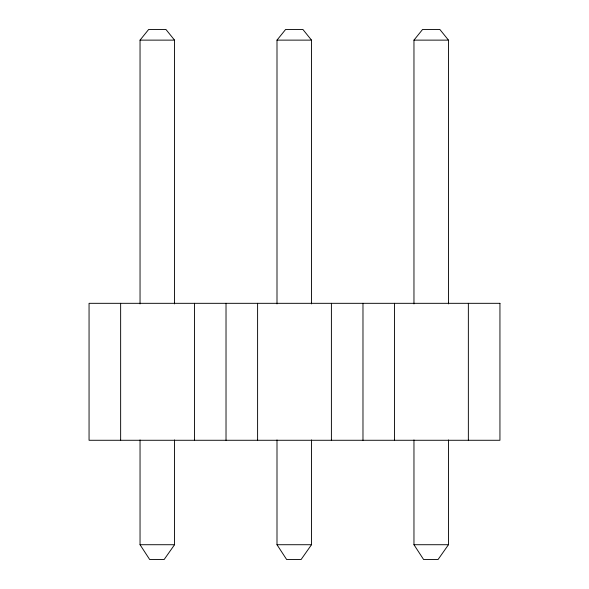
<?xml version="1.0" encoding="UTF-8"?>
<svg xmlns="http://www.w3.org/2000/svg" width="589" height="589" viewBox="0 0 589 589"><rect width="100%" height="100%" fill="white"/><g stroke="black" fill="none" stroke-linecap="round" stroke-linejoin="round"><path stroke-width="0.88" d="M174.55 439.939L174.55 544.722L164.117 559.55L149.702 559.55L140.042 544.722L140.042 439.939M311.507 439.939L311.507 544.722L301.075 559.55L286.666 559.55L276.999 544.722L276.999 439.939M448.472 439.939L448.472 544.722L438.032 559.55L423.624 559.55L413.964 544.722L413.964 439.939M140.042 303.917L140.042 40.126L148.671 29.45L165.921 29.45L174.55 40.126L174.55 303.917M276.999 303.917L276.999 40.126L285.628 29.45L302.886 29.45L311.507 40.126L311.507 303.917M413.964 303.917L413.964 40.126L422.585 29.45L439.843 29.45L448.472 40.126L448.472 303.917M140.042 40.126L174.55 40.126M276.999 40.126L311.507 40.126M413.964 40.126L448.472 40.126M140.042 544.722L174.55 544.722M276.999 544.722L311.507 544.722M413.964 544.722L448.472 544.722M468.358 303.32L468.358 440.277M394.556 303.32L394.556 440.277M362.979 303.32L362.979 440.277M331.401 303.32L331.401 440.277M257.599 303.32L257.599 440.277M226.021 303.32L226.021 440.277M194.444 303.32L194.444 440.277M120.642 303.32L120.642 440.277M499.943 303.32L89.057 303.32L89.057 440.277L499.943 440.277L499.943 303.32"/></g></svg>
